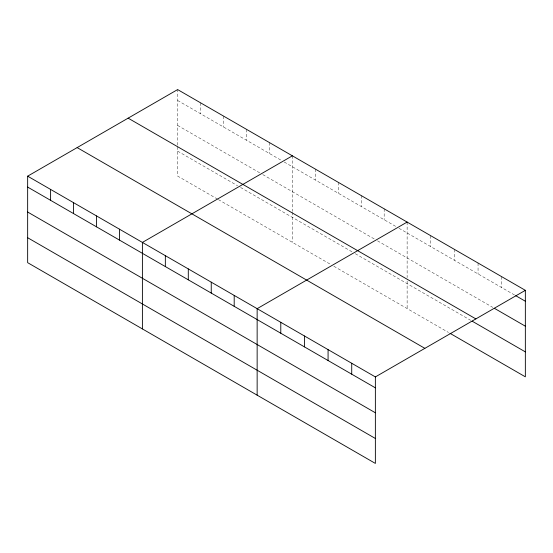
<?xml version="1.0" encoding="UTF-8"?>
<svg xmlns="http://www.w3.org/2000/svg" width="553" height="553" viewBox="0 0 553 553"><rect width="100%" height="100%" fill="white"/><g stroke="black" fill="none" stroke-linecap="round" stroke-linejoin="round"><path stroke-width="0.41" stroke-dasharray="2.77 2.07" d="M177.631 145.135L177.631 89.579M177.631 100.487L281.277 160.329M284.235 162.036L396.024 226.578M398.983 228.285L515.009 295.267M177.631 125.434L259.806 172.875M262.765 174.582L374.554 239.124M377.512 240.832L492.841 307.413M177.631 151.135L237.596 185.753M240.562 187.46L352.344 252.002M355.303 253.709L470.672 320.318M217.612 199.156L177.631 176.075L177.631 145.992M218.352 199.585L330.874 264.548M333.839 266.256L448.504 332.464M501.702 276.68L501.702 287.595M478.062 263.028L478.062 273.942M454.414 249.382L454.414 260.29M430.773 235.73L430.773 246.638M407.126 222.078L407.126 277.634M407.126 281.055L407.126 308.574M384.176 208.827L384.176 219.735M361.227 195.575L361.227 206.49M338.277 182.331L338.277 193.239M315.328 169.08L315.328 179.988M292.378 155.828L292.378 211.384M292.378 212.241L292.378 242.325M269.429 142.577L269.429 153.492M246.479 129.333L246.479 140.241M223.53 116.082L223.53 126.99M200.58 102.83L200.58 113.738"/><path stroke-width="0.83" d="M449.983 333.314L525.35 376.828L525.35 290.332L177.631 89.579L27.65 176.172L27.65 262.668L375.369 463.421L375.369 376.925L27.65 176.172M292.378 155.828L142.398 242.421L142.398 328.917M407.126 222.078L257.145 308.671L257.145 395.16M375.369 376.925L525.35 290.332M515.742 295.696L525.35 301.24M494.32 308.27L525.35 326.187M128.137 118.155L475.856 318.908M472.151 321.169L525.35 351.881M77.144 147.596L424.863 348.349M27.65 187.08L375.369 387.833M27.65 212.027L375.369 412.78M27.65 237.721L375.369 438.474M351.722 363.273L351.722 374.181M328.074 349.62L328.074 360.535M304.433 335.975L304.433 346.883M280.786 322.323L280.786 333.231M234.196 295.42L234.196 306.327M211.246 282.168L211.246 293.083M188.296 268.924L188.296 279.832M165.347 255.673L165.347 266.581M119.448 229.17L119.448 240.078M96.499 215.926L96.499 226.834M73.549 202.674L73.549 213.582M50.6 189.423L50.6 200.331"/></g></svg>
